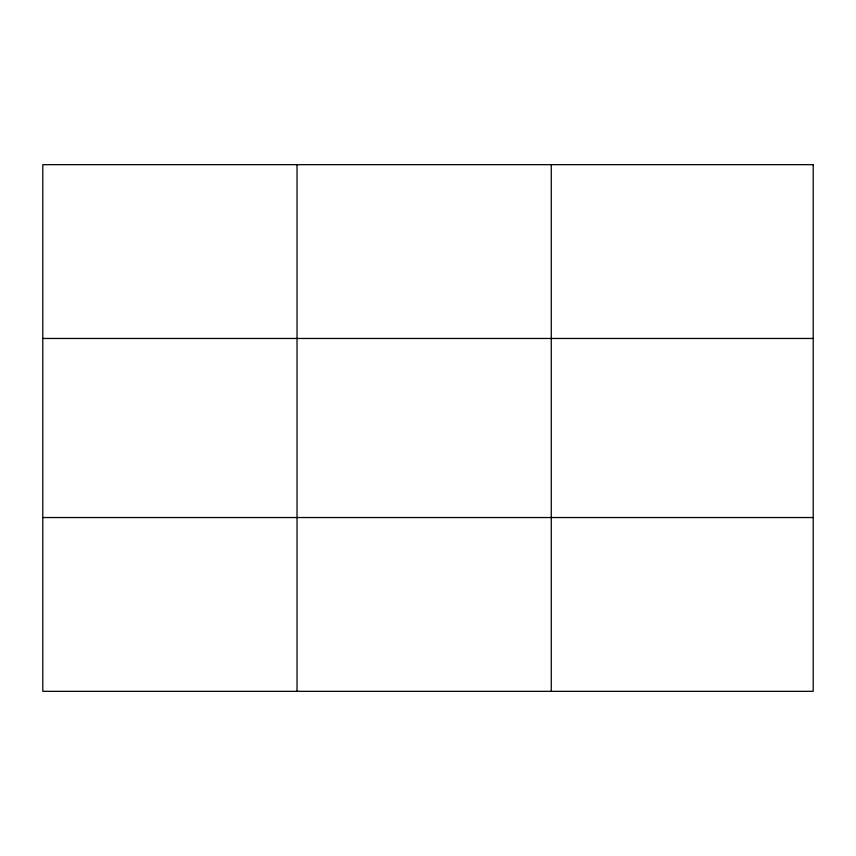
<?xml version="1.0" encoding="UTF-8"?>
<svg xmlns="http://www.w3.org/2000/svg" width="856" height="856" viewBox="0 0 856 856"><rect width="100%" height="100%" fill="white"/><g stroke="black" fill="none" stroke-linecap="round" stroke-linejoin="round"><path stroke-width="1.28" d="M297.032 164.662L297.032 691.338M551.264 164.662L551.264 691.338M42.8 338.462L813.2 338.462M42.8 517.538L813.2 517.538M813.2 164.662L813.2 691.338L42.8 691.338L42.8 164.662L813.2 164.662"/></g></svg>
